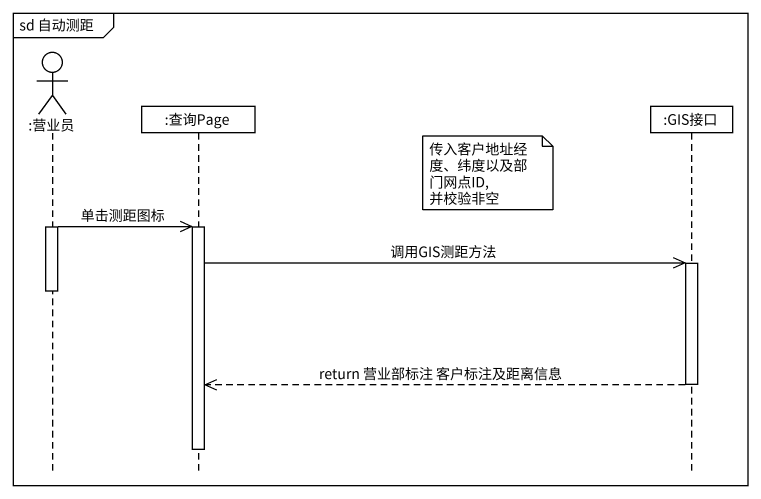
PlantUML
@startuml
mainframe sd 自动测距
hide footbox
actor ":营业员" as 营业员
participant ":查询Page" as 查询Page
participant ":GIS接口" as GIS接口

note left of GIS接口 : 传入客户地址经度、纬度以及部门网点ID,并校验非空
activate 营业员
营业员 ->> 查询Page : 单击测距图标
activate 查询Page
查询Page ->> GIS接口 : 调用GIS测距方法
activate GIS接口
deactivate 营业员
GIS接口 -->> 查询Page : return 营业部标注 客户标注及距离信息
deactivate GIS接口
deactivate 查询Page
@enduml
